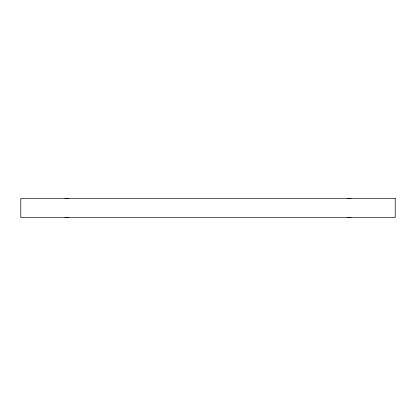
<?xml version="1.0" encoding="UTF-8"?>
<svg xmlns="http://www.w3.org/2000/svg" width="416" height="416" viewBox="0 0 416 416"><rect width="100%" height="100%" fill="white"/><g stroke="black" fill="none" stroke-linecap="round" stroke-linejoin="round"><path stroke-width="0.62" d="M66.222 217.61A9.485 9.485 0 0 1 65.005 217.688M349.778 198.39A9.485 9.485 0 0 1 350.995 198.312M65.005 198.312A9.485 9.485 0 0 1 66.222 198.39M350.995 217.688A9.485 9.485 0 0 1 349.778 217.61M348.759 217.688A9.474 9.474 0 0 1 347.547 217.61M67.241 198.312A9.474 9.474 0 0 1 68.453 198.39M347.547 198.39A9.474 9.474 0 0 1 348.759 198.312M68.453 217.61A9.474 9.474 0 0 1 67.241 217.688M395.2 198.312L20.8 198.312L20.8 217.688L395.2 217.688L395.2 198.312"/></g></svg>
